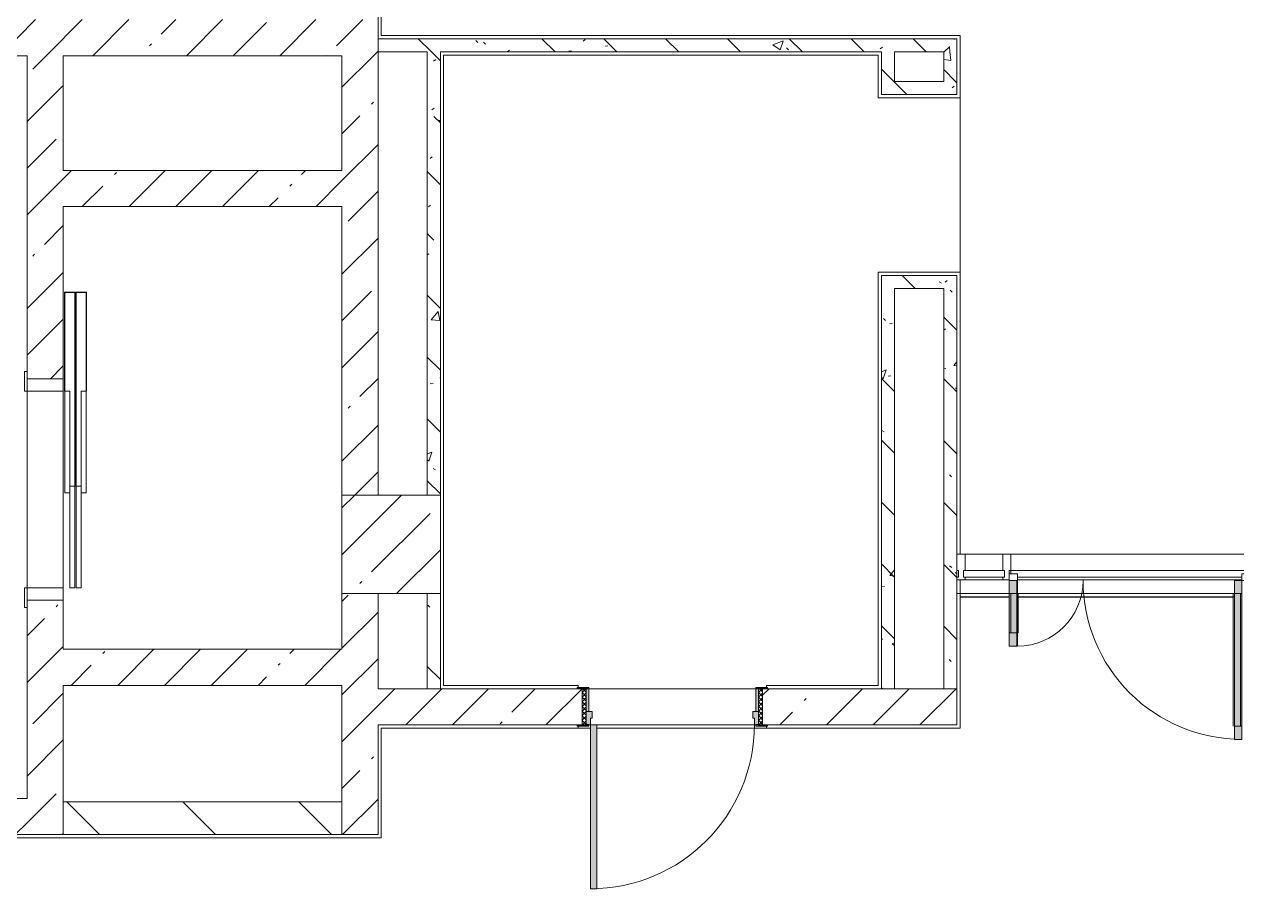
# Model space of a CAD drawing. Header units: millimetres. Extents: x -4196 to 190310, y -8553 to 29000.
# Drawn here: x 99569 to 106963, y 9900 to 15172 of the extents above; entities that cross this region are included whole.
import ezdxf

# ---------------------------------------------------------------- set-up
doc = ezdxf.new("R2010")
doc.units = ezdxf.units.MM
for name, color, linetype, lineweight, true_color in [('A-DETL-GENF-10', 7, 'Continuous', 5, 0xe2e2e2), ('A-DETL-GENF-9', 7, 'Continuous', 5, 0xaaaaaa), ('A-DOOR-1', 7, 'Continuous', 5, 0xaaaaaa), ('A-DOOR-2', 7, 'Continuous', 5, 0xe2e2e2), ('A-DOOR-FRAM-1', 7, 'Continuous', 5, 0xe2e2e2), ('A-DOOR-FRAM-2', 7, 'Continuous', 5, 0xaaaaaa), ('A-FLOR-1', 7, 'Continuous', 5, 0xaaaaaa), ('I-WALL-5', 7, 'Continuous', 5, 0x787878)]:
    doc.layers.add(name, color=color, linetype=linetype, lineweight=lineweight, true_color=true_color)
for name, color, linetype, lineweight in [('A-GLAZ-CURT-2', 7, 'Continuous', 5), ('A-GLAZ-CWMG-2', 7, 'Continuous', 5), ('A-WALL', 7, 'Continuous', 9), ('I-WALL-3', 7, 'Continuous', 5), ('S-COLS-2', 7, 'Continuous', 5)]:
    doc.layers.add(name, color=color, linetype=linetype, lineweight=lineweight)
pattern_1 = [(45, (59346.5, 0), (-285.123, 285.123), []), (45, (59631.6, 0), (-285.123, 285.123), [504.031, -100.806, 16.764, -84.042])]
pattern_2 = [(135, (59346.5, 0), (-377.171, -377.171), [533.4, -88.9, 17.78, -88.9]), (135, (59346.5, 376.94), (-377.171, -377.171), []), (50, (59346.5, 0), (637.6445, -55.7866), [66.675, -733.425]), (355, (59346.5, 0), (-123.349, 668.699), [53.34, -586.74]), (100.451, (59399.6, -4.65), (514.299, 612.908), [56.665, -623.315]), (46.184, (59346.5, 177.8), (948.776, -147.15), [100.012, -1100.137]), (96.636, (59425.6, 165.5), (830.909, 865.997), [84.998, -934.973]), (351.184, (59346.5, 177.8), (830.918, 865.988), [80.01, -880.11]), (21, (59435.4, 133.35), (530.6506, -357.928), [66.675, -733.425]), (326, (59435.4, 133.35), (216.308, 644.6585), [53.34, -586.74]), (71.451, (59479.6, 103.5), (746.9596, 286.724), [56.665, -623.315]), (37.5, (59346.5, 0), (10.8105, 295.9426), [16.764, -562.864, 16.764, -578.866, -588.962]), (37.5, (59346.5, 0), (10.8105, 295.9426), [-1175.258, 16.764, -572.198]), (7.5, (59346.5, 0), (233.8692, 350.6318), [16.764, -322.834, 16.764, -549.529, -224.472]), (7.5, (59346.5, 0), (233.8692, 350.6318), [-905.891, 16.764, -207.708]), (327.5, (59148.24, 0), (474.5678, -20.0513), [16.764, -205.486, 16.764, -676.656, -920.115]), (327.5, (59148.24, 0), (474.5678, -20.0513), [-915.67, 16.764, -903.351]), (317.5, (59059.34, 0), (518.452, 88.9934), [16.764, -272.161, 16.764, -443.738, -653.415]), (317.5, (59059.34, 0), (518.452, 88.9934), [-749.427, 16.764, -636.651])]

# ---------------------------------------------------------------- blocks, each defined once
blk = doc.blocks.new('110_Дверь_СКБ_1Ст_Внутренняя1 - Д-11 1100x2100h_кладовые _все__ коридор _между помещениями блока столовой__ моечные _все_-32089417-1_6_1_птичка')
at = {"layer": 'A-DOOR-1'}
h = blk.add_hatch(dxfattribs=at)
h.set_pattern_fill('FP_155', color=256, style=0, pattern_type=2)
h.set_pattern_definition([(135, (1751.41, 174.685), (-14.14214, -14.14214), []), (225, (1751.41, 174.685), (14.14214, -14.14214), [])])
h.paths.add_polyline_path([(537.5, 110), (537.5, -110), (562.5, -110), (562.5, 110)])
at = {"layer": 'A-DOOR-2'}
h = blk.add_hatch(color=256, dxfattribs=at)
h.paths.add_polyline_path([(522.5, 110), (512.5, 110), (512.5, 70), (502.5, 70), (502.5, 30), (537.5, 30), (537.5, 110)])
h.paths.add_polyline_path([(-497.5, 110), (-512.5, 110), (-512.5, 30), (-477.5, 30), (-477.5, 70), (-487.5, 70), (-487.5, 110)])
at = {"layer": 'A-DOOR-FRAM-1'}
for points in [[(512.5, 1110), (472.5, 1110), (472.5, 110), (512.5, 110), (512.5, 1030.8)], [(-537.5, 118), (-567.5, 118), (-562.5, 110), (-497.5, 115.3), (-497.5, 118), (-517.5, 118)], [(562.5, 118), (522.5, 118), (522.5, 110), (592.5, 110), (587.5, 118)], [(-512.5, 30), (-512.5, -110), (-497.5, -110), (-497.5, 30)], [(522.5, 30), (522.5, -110), (537.5, -110), (537.5, 30)], [(-567.5, -110), (-562.5, -118), (-497.5, -118), (-497.5, -110), (-562.5, -110)], [(537.5, -110), (522.5, -115.3), (522.5, -118), (592.5, -118), (587.5, -110), (562.5, -110)]]:
    blk.add_hatch(color=256, dxfattribs=at).paths.add_polyline_path(points)
at = {"layer": 'A-DOOR-FRAM-2'}
h = blk.add_hatch(dxfattribs=at)
h.set_pattern_fill('FP_156', color=256, style=0, pattern_type=2)
h.set_pattern_definition([(45, (-371.384, 174.685), (-14.1421, 14.1421), []), (135, (-371.384, 174.685), (-14.1421, -14.1421), [])])
h.paths.add_polyline_path([(-512.5, 110), (-537.5, 110), (-537.5, -110), (-512.5, -110), (-512.5, 16)])
at = {"layer": 'A-DOOR-1'}
for p, q in [((512.5, 1110), (472.5, 1110)), ((472.5, 1110), (472.5, 110)), ((512.5, 110), (512.5, 1110)), ((472.5, 110), (512.5, 110))]:
    blk.add_line(p, q, dxfattribs=at)
blk.add_arc((512.5, 110), 1000, 90, 180, dxfattribs=at)
at = {"layer": 'A-DOOR-FRAM-2'}
for p, q in [((-497.5, 118), (-567.5, 118)), ((-567.5, 118), (-567.5, 110)), ((-567.5, 110), (-497.5, 110)), ((-512.5, 110), (-537.5, 110)), ((-537.5, 110), (-537.5, -110)), ((-487.5, 110), (-512.5, 110)), ((-512.5, 110), (-512.5, 30)), ((-512.5, -110), (-512.5, 110)), ((-497.5, 110), (-512.5, 110)), ((-512.5, 110), (-512.5, 109)), ((-512.5, 109), (-497.5, 109)), ((-497.5, 110), (-497.5, 118)), ((-497.5, 109), (-497.5, 110)), ((-487.5, 70), (-487.5, 110)), ((512.5, 110), (512.5, 70)), ((537.5, 110), (512.5, 110)), ((592.5, 118), (522.5, 118)), ((522.5, 118), (522.5, 110)), ((537.5, 110), (522.5, 110)), ((522.5, 110), (522.5, 109)), ((522.5, 110), (592.5, 110)), ((522.5, 109), (537.5, 109)), ((537.5, 30), (537.5, 110)), ((562.5, 110), (537.5, 110)), ((537.5, 110), (537.5, -110)), ((537.5, 109), (537.5, 110)), ((562.5, -110), (562.5, 110)), ((592.5, 110), (592.5, 118)), ((-512.5, 30), (-477.5, 30)), ((-497.5, 30), (-512.5, 30)), ((-512.5, 30), (-512.5, -110)), ((-497.5, -110), (-497.5, 30)), ((-477.5, 70), (-487.5, 70)), ((-477.5, 30), (-477.5, 70)), ((512.5, 70), (502.5, 70)), ((502.5, 70), (502.5, 30)), ((502.5, 30), (537.5, 30)), ((537.5, 30), (522.5, 30)), ((522.5, 30), (522.5, -110)), ((537.5, -110), (537.5, 30)), ((-497.5, -110), (-567.5, -110)), ((-567.5, -110), (-567.5, -118)), ((-567.5, -118), (-497.5, -118)), ((-537.5, -110), (-512.5, -110)), ((-512.5, -110), (-497.5, -110)), ((-497.5, -118), (-497.5, -110)), ((522.5, -110), (537.5, -110)), ((592.5, -110), (522.5, -110)), ((522.5, -110), (522.5, -118)), ((522.5, -118), (592.5, -118)), ((537.5, -110), (562.5, -110)), ((592.5, -118), (592.5, -110))]:
    blk.add_line(p, q, dxfattribs=at)
blk = doc.blocks.new('DOR_Дверь лифта - 1350х2050h-V169-1_6_1_птичка')
at = {"layer": 'A-DOOR-1'}
for p, q in [((-600, 125), (-720, 125)), ((-720, 125), (-720, 110)), ((-720, 110), (-600, 110)), ((-675, 110), (-675, -110)), ((-600, 110), (-675, 110)), ((-600, 110), (-600, 125)), ((600, 110), (-600, 110)), ((-600, 110), (-600, -110)), ((720, 125), (600, 125)), ((600, 125), (600, 110)), ((600, -110), (600, 110)), ((675, 110), (600, 110)), ((600, 110), (720, 110)), ((675, -110), (675, 110)), ((720, 110), (720, 125)), ((-675, -110), (-600, -110)), ((-600, -110), (600, -110)), ((-20, -120), (-20, -150)), ((600, -120), (-20, -120)), ((600, -110), (675, -110)), ((600, -150), (600, -120)), ((-600, -150), (-600, -180)), ((20, -150), (-600, -150)), ((-600, -180), (20, -180)), ((-600, -190), (-600, -220)), ((20, -190), (-600, -190)), ((-600, -220), (20, -220)), ((-20, -150), (600, -150)), ((-20, -220), (-20, -250)), ((600, -220), (-20, -220)), ((20, -180), (20, -150)), ((20, -220), (20, -190)), ((600, -250), (600, -220)), ((-20, -250), (600, -250))]:
    blk.add_line(p, q, dxfattribs=at)
at = {"layer": 'A-DOOR-FRAM-2'}
for p, q in [((600, -117), (600, -120)), ((1203, -117), (600, -117)), ((600, -120), (1200, -120)), ((1200, -120), (1200, -180)), ((1203, -183), (1203, -117)), ((1200, -180), (20, -180)), ((20, -180), (20, -183)), ((20, -183), (1203, -183)), ((1203, -187), (20, -187)), ((20, -187), (20, -190)), ((20, -190), (1200, -190)), ((1200, -190), (1200, -250)), ((1203, -253), (1203, -187)), ((600, -250), (600, -253)), ((1200, -250), (600, -250)), ((600, -253), (1203, -253))]:
    blk.add_line(p, q, dxfattribs=at)
blk = doc.blocks.new('Прямоугольный импост - Импост структурный с накладкой - 160мм Темный-32467808-1_6_1_птичка')
at = {"layer": 'A-GLAZ-CWMG-2'}
for p, q in [((-50, 40), (-50, 140)), ((-50, 140), (0, 140)), ((0, 140), (0, 40)), ((-40, 40), (-50, 40)), ((-50, -17), (-50, 0)), ((-50, 0), (-40, 0)), ((-40, 0), (-40, 40)), ((-10, 40), (-10, 0)), ((0, 40), (-10, 40)), ((-10, 0), (0, 0)), ((0, 0), (0, -17)), ((0, -17), (-50, -17))]:
    blk.add_line(p, q, dxfattribs=at)
blk = doc.blocks.new('Системная панель - Стекло - 40мм-32785804-1_6_1_птичка')
at = {"layer": 'A-GLAZ-CURT-2'}
for p, q in [((125, 0), (-125, 0)), ((-125, 0), (-125, -40)), ((125, -40), (125, 0)), ((-125, -40), (125, -40))]:
    blk.add_line(p, q, dxfattribs=at)
blk = doc.blocks.new('Дверь_Витражная_остекление_ - В-9-32786634-1_6_1_птичка')
at = {"layer": 'A-DETL-GENF-10'}
for points in [[(-639.5, 989), (-684.5, 989), (-684.5, 20), (-639.5, 20), (-639.5, 920)], [(689.5, 420), (689.5, 20), (734.5, 20), (734.5, 420)]]:
    blk.add_hatch(color=256, dxfattribs=at).paths.add_polyline_path(points)
at = {"layer": 'A-DETL-GENF-9'}
for p, q in [((-684.5, 989), (-639.5, 989)), ((-684.5, 989), (-684.5, 20)), ((-639.5, 989), (-684.5, 989)), ((-684.5, 989), (-684.5, 20)), ((-639.5, 989), (-639.5, 20)), ((-639.5, 20), (-639.5, 989)), ((-684.5, 909), (-639.5, 909)), ((-674.5, 909), (-674.5, 100)), ((-630.5, 909), (-630.5, 100)), ((734.5, 420), (689.5, 420)), ((689.5, 420), (689.5, 20)), ((734.5, 420), (689.5, 420)), ((689.5, 420), (689.5, 20)), ((734.5, 420), (734.5, 20)), ((734.5, 20), (734.5, 420)), ((680.5, 340), (680.5, 100)), ((734.5, 340), (689.5, 340)), ((724.5, 340), (724.5, 100)), ((-684.5, 100), (-639.5, 100)), ((734.5, 100), (689.5, 100)), ((-639.5, 20), (-684.5, 20)), ((-684.5, 20), (-639.5, 20))]:
    blk.add_line(p, q, dxfattribs=at)
at = {"layer": 'A-DOOR-1'}
for p, q in [((-684.5, 989), (-684.5, 20)), ((684.5, 420), (684.5, 20)), ((-684.5, 20), (-734.5, 20)), ((-734.5, 20), (-734.5, -20)), ((-684.5, -20), (-684.5, 20)), ((734.5, 20), (684.5, 20)), ((684.5, 20), (684.5, -20)), ((734.5, -20), (734.5, 20)), ((-734.5, -20), (-684.5, -20)), ((684.5, -20), (734.5, -20))]:
    blk.add_line(p, q, dxfattribs=at)
for centre, radius, start, end in [((-684.5, 20), 969, 360, 90), ((684.5, 20), 400, 90, 180)]:
    blk.add_arc(centre, radius, start, end, dxfattribs=at)
blk = doc.blocks.new('Прямоугольный импост - Импост структурный с накладкой - 160мм Темный-32786259-1_6_1_птичка')
at = {"layer": 'A-GLAZ-CWMG-2'}
for p, q in [((46240, 11940), (47689, 11940)), ((46240, 11820), (46240, 11840)), ((46240, 11840), (47689, 11840)), ((47689, 11840), (47689, 11820)), ((46280, 11800), (47649, 11800)), ((46280, 11783), (47649, 11783))]:
    blk.add_line(p, q, dxfattribs=at)
blk = doc.blocks.new('Прямоугольный импост - Импост структурный с накладкой - 160мм Темный-32785802-1_6_1_птичка')
at = {"layer": 'A-GLAZ-CWMG-2'}
for p, q in [((45960, 11940), (46190, 11940)), ((45960, 11783), (46190, 11783))]:
    blk.add_line(p, q, dxfattribs=at)
blk = doc.blocks.new('Прямоугольный импост - Импост структурный с накладкой - 160мм Темный-V196-1_6_1_птичка')
at = {"layer": 'A-GLAZ-CWMG-2'}
for p, q in [((-25, 40), (-25, 140)), ((-25, 140), (25, 140)), ((25, 140), (25, 40)), ((-15, 40), (-25, 40)), ((-15, 20), (-15, 40)), ((15, 40), (15, 0)), ((25, 40), (15, 40)), ((15, 0), (25, 0)), ((25, 0), (25, -17)), ((25, -17), (-15, -17))]:
    blk.add_line(p, q, dxfattribs=at)

msp = doc.modelspace()

# ---------------------------------------------------------------- hatches: boundary and pattern name
at = {"layer": 'I-WALL-3'}
h = msp.add_hatch(dxfattribs=at)
h.set_pattern_fill('FP_97', color=256, style=0, pattern_type=2)
h.set_pattern_definition(pattern_1)
h.paths.add_polyline_path([(98106.5, 14980), (101726.5, 14980), (101726.5, 15200), (98106.5, 15200)])
h = msp.add_hatch(dxfattribs=at)
h.set_pattern_fill('FP_97', color=256, style=0, pattern_type=2)
h.set_pattern_definition(pattern_1)
h.paths.add_polyline_path([(99806.5, 14280), (99806.5, 14980), (99586.5, 14979.6), (99586.5, 14280)])
h = msp.add_hatch(dxfattribs=at)
h.set_pattern_fill('FP_97', color=256, style=0, pattern_type=2)
h.set_pattern_definition(pattern_1)
h.paths.add_polyline_path([(101726.5, 12300), (101726.5, 14980), (101506.5, 14980), (101506.5, 12300)])
h = msp.add_hatch(dxfattribs=at)
h.set_pattern_fill('FP_97', color=256, style=0, pattern_type=2)
h.set_pattern_definition(pattern_1)
h.paths.add_polyline_path([(99586.5, 10230), (99806.5, 10230), (99806.5, 11660), (99586.5, 11660), (99586.5, 10430)])
h.paths.add_polyline_path([(99586.5, 13010), (99806.5, 13010), (99806.5, 14280), (99586.5, 14280), (99586.5, 13293.6)])
h = msp.add_hatch(dxfattribs=at)
h.set_pattern_fill('FP_97', color=256, style=0, pattern_type=2)
h.set_pattern_definition(pattern_1)
h.paths.add_polyline_path([(101049.1, 14060), (101506.5, 14060), (101506.5, 14280), (99806.5, 14280), (99806.5, 14060), (100258, 14060)])
h = msp.add_hatch(dxfattribs=at)
h.set_pattern_fill('FP_97', color=256, style=0, pattern_type=2)
h.set_pattern_definition(pattern_1)
h.paths.add_polyline_path([(101506.5, 10230), (101726.5, 10230), (101726.5, 11700), (101506.5, 11700), (101506.5, 10430)])
h = msp.add_hatch(dxfattribs=at)
h.set_pattern_fill('FP_97', color=256, style=0, pattern_type=2)
h.set_pattern_definition(pattern_1)
h.paths.add_polyline_path([(101506.5, 11140), (101506.5, 11360), (99806.5, 11360), (99806.5, 11140), (101049.1, 11140)])
h = msp.add_hatch(dxfattribs=at)
h.set_pattern_fill('FP_97', color=256, style=0, pattern_type=2)
h.set_pattern_definition(pattern_1)
h.paths.add_polyline_path([(101726.5, 10900), (102971.5, 10900), (102971.5, 11120), (101726.5, 11120), (101726.5, 10994)])
h.paths.add_polyline_path([(104767, 10900), (105256.5, 10900), (105256.5, 11120), (104071.5, 11120), (104071.5, 10900), (104101.5, 10900)])
h = msp.add_hatch(dxfattribs=at)
h.set_pattern_fill('FP_97', color=256, style=0, pattern_type=2)
h.set_pattern_definition(pattern_1)
h.paths.add_polyline_path([(98106.5, 10230), (99586.5, 10230), (99586.5, 10450), (98106.5, 10450)])
h = msp.add_hatch(dxfattribs=at)
h.set_pattern_fill('FP_115', color=256, style=0, pattern_type=2)
h.set_pattern_definition([(135, (59346.5, 0), (-353.5534, -353.5534), [])])
h.paths.add_polyline_path([(101506.5, 10230), (101506.5, 10430), (99806.5, 10430), (99806.5, 10230), (101049.1, 10230)])
at = {"layer": 'I-WALL-5'}
h = msp.add_hatch(dxfattribs=at)
h.set_pattern_fill('FP_127', color=256, style=0, pattern_type=2)
h.set_pattern_definition(pattern_2)
h.paths.add_polyline_path([(104796.5, 15002.5), (105256.5, 15002.5), (105251.1, 15082.5), (101726.5, 15082.5), (101726.5, 15002.5), (104776.5, 15002.5)])
h = msp.add_hatch(dxfattribs=at)
h.set_pattern_fill('FP_127', color=256, style=0, pattern_type=2)
h.set_pattern_definition(pattern_2)
h.paths.add_polyline_path([(102106.5, 11120), (102106.5, 11700), (102026.5, 11700), (102026.5, 11120)])
h.paths.add_polyline_path([(102106.5, 12300), (102106.5, 15002.5), (102026.5, 15002.5), (102026.5, 12300)])
h = msp.add_hatch(dxfattribs=at)
h.set_pattern_fill('FP_127', color=256, style=0, pattern_type=2)
h.set_pattern_definition(pattern_2)
h.paths.add_polyline_path([(104860.4, 14742.5), (104876.5, 14742.5), (104876.5, 15002.5), (104796.5, 15002.5), (104796.5, 14742.5), (104841, 14742.5)])
h = msp.add_hatch(dxfattribs=at)
h.set_pattern_fill('FP_127', color=256, style=0, pattern_type=2)
h.set_pattern_definition(pattern_2)
h.paths.add_polyline_path([(105256.5, 14822.5), (105256.5, 15002.5), (105176.5, 15002.5), (105176.5, 14822.5)])
h = msp.add_hatch(dxfattribs=at)
h.set_pattern_fill('FP_127', color=256, style=0, pattern_type=2)
h.set_pattern_definition(pattern_2)
h.paths.add_polyline_path([(105256.5, 14742.5), (105256.5, 14822.5), (104876.5, 14818.9), (104876.6, 14742.5)])
h = msp.add_hatch(dxfattribs=at)
h.set_pattern_fill('FP_127', color=256, style=0, pattern_type=2)
h.set_pattern_definition(pattern_2)
h.paths.add_polyline_path([(104796.5, 13560), (105176.5, 13560), (105176.5, 13640), (104796.5, 13640)])
h = msp.add_hatch(dxfattribs=at)
h.set_pattern_fill('FP_127', color=256, style=0, pattern_type=2)
h.set_pattern_definition(pattern_2)
h.paths.add_polyline_path([(105256.5, 11120), (105256.5, 13640), (105176.5, 13640), (105176.5, 11120)])
h = msp.add_hatch(dxfattribs=at)
h.set_pattern_fill('FP_127', color=256, style=0, pattern_type=2)
h.set_pattern_definition(pattern_2)
h.paths.add_polyline_path([(104876.5, 11120), (104876.5, 13560), (104796.5, 13560), (104796.5, 11120)])
at = {"layer": 'S-COLS-2'}
h = msp.add_hatch(dxfattribs=at)
h.set_pattern_fill('FP_97', color=256, style=0, pattern_type=2)
h.set_pattern_definition(pattern_1)
h.paths.add_polyline_path([(102106.5, 11700), (102106.5, 12300), (101506.5, 12300), (101506.5, 11700), (102026.5, 11700)])

# ---------------------------------------------------------------- linework, layer by layer
at = {"layer": 'A-FLOR-1'}
for p, q in [((101746.5, 16680), (101746.5, 15102.5)), ((101746.5, 15102.5), (105276.5, 15102.5)), ((105276.5, 15102.5), (105276.5, 11940)), ((102126.5, 14982.5), (102126.5, 11140)), ((104776.5, 14982.5), (102126.5, 14982.5)), ((104776.5, 14723.6), (104776.5, 14982.5)), ((105276.5, 14723.6), (104776.5, 14723.6)), ((104776.5, 11140), (104776.5, 13660)), ((104776.5, 13660), (105276.5, 13660)), ((105276.5, 11783), (105276.5, 11679)), ((105576.5, 11680), (105276.5, 11680)), ((105276.5, 11680), (105276.5, 10880)), ((105276.5, 11679), (105576.5, 11679)), ((106950.5, 11680), (105621.5, 11680)), ((105621.5, 11679), (106950.5, 11679)), ((102126.5, 11140), (102946.5, 11140)), ((102946.5, 11140), (102946.5, 11128)), ((104096.5, 11128), (104096.5, 11140)), ((104096.5, 11140), (104776.5, 11140)), ((103021.5, 10880), (101746.5, 10880)), ((101746.5, 10880), (101746.5, 10210)), ((102946.5, 10892), (102946.5, 10880)), ((102946.5, 10880), (103021.5, 10880)), ((103061.5, 10880), (104096.5, 10880)), ((105276.5, 10880), (103061.5, 10880)), ((104096.5, 10880), (104096.5, 10892)), ((101746.5, 10210), (98086.5, 10210))]:
    msp.add_line(p, q, dxfattribs=at)
at = {"layer": 'A-WALL'}
for p, q in [((102026.5, 11120), (102106.5, 11120)), ((104796.5, 11120), (104876.5, 11120)), ((105176.5, 11120), (105256.5, 11120)), ((99806.5, 10430), (99806.5, 10230)), ((101506.5, 10230), (101506.5, 10430))]:
    msp.add_line(p, q, dxfattribs=at)
at = {"layer": 'I-WALL-3'}
for p, q in [((101726.5, 12300), (101726.5, 16700)), ((105256.5, 15082.5), (101726.5, 15082.5)), ((101726.5, 15082.5), (101726.5, 15002.5)), ((105256.5, 14742.5), (105256.5, 15082.5)), ((98106.5, 14980), (99586.5, 14980)), ((99586.5, 14980), (99586.5, 13010)), ((99806.5, 14980), (101506.5, 14980)), ((99806.5, 14280), (99806.5, 14980)), ((101506.5, 14980), (101506.5, 14280)), ((101726.5, 15002.5), (102026.5, 15002.5)), ((102026.5, 15002.5), (102026.5, 12300)), ((102106.5, 15002.5), (104796.5, 15002.5)), ((102106.5, 12300), (102106.5, 15002.5)), ((104796.5, 15002.5), (104796.5, 14742.5)), ((104876.5, 15002.5), (105176.5, 15002.5)), ((104876.5, 14822.5), (104876.5, 15002.5)), ((105176.5, 15002.5), (105176.5, 14822.5)), ((105176.5, 14822.5), (104876.5, 14822.5)), ((104796.5, 14742.5), (105256.5, 14742.5)), ((101506.5, 14280), (99806.5, 14280)), ((99806.5, 13010), (99806.5, 14060)), ((99806.5, 14060), (101506.5, 14060)), ((101506.5, 14060), (101506.5, 12300)), ((105256.5, 13640), (104796.5, 13640)), ((104796.5, 13640), (104796.5, 11120)), ((105256.5, 10900), (105256.5, 13640)), ((104876.5, 13560), (105176.5, 13560)), ((104876.5, 11120), (104876.5, 13560)), ((105176.5, 13560), (105176.5, 11120)), ((99586.5, 13010), (99806.5, 13010)), ((101506.5, 12300), (101726.5, 12300)), ((102026.5, 12300), (102106.5, 12300)), ((101506.5, 11700), (101506.5, 11360)), ((101726.5, 11700), (101506.5, 11700)), ((101726.5, 11120), (101726.5, 11700)), ((102026.5, 11700), (102026.5, 11120)), ((102106.5, 11700), (102026.5, 11700)), ((102106.5, 11120), (102106.5, 11700)), ((105576.5, 11700), (105256.5, 11700)), ((106950.5, 11700), (105621.5, 11700)), ((99586.5, 11660), (99586.5, 10450)), ((99806.5, 11660), (99586.5, 11660)), ((99806.5, 11360), (99806.5, 11660)), ((101506.5, 11360), (99806.5, 11360)), ((99806.5, 11140), (101506.5, 11140)), ((99806.5, 10430), (99806.5, 11140)), ((101506.5, 11140), (101506.5, 10430)), ((102026.5, 11120), (101726.5, 11120)), ((102941.5, 11120), (102106.5, 11120)), ((103011.5, 11120), (104031.5, 11120)), ((104796.5, 11120), (104101.5, 11120)), ((105176.5, 11120), (104876.5, 11120)), ((101726.5, 10230), (101726.5, 10900)), ((101726.5, 10900), (102941.5, 10900)), ((104021.5, 10900), (103061.5, 10900)), ((104101.5, 10900), (105256.5, 10900)), ((99586.5, 10450), (98106.5, 10450)), ((101506.5, 10430), (99806.5, 10430)), ((98106.5, 10230), (101726.5, 10230))]:
    msp.add_line(p, q, dxfattribs=at)
at = {"layer": 'S-COLS-2'}
for p, q in [((102026.5, 12300), (101506.5, 12300)), ((101506.5, 12300), (101506.5, 11700)), ((102106.5, 12300), (102026.5, 12300)), ((102106.5, 11700), (102106.5, 12300)), ((101506.5, 11700), (102026.5, 11700)), ((102026.5, 11700), (102106.5, 11700))]:
    msp.add_line(p, q, dxfattribs=at)

# ---------------------------------------------------------------- block references
at = {"layer": 'A-DOOR-1'}
for name, p, rotation in [('DOR_Дверь лифта - 1350х2050h-V169-1_6_1_птичка', (99696.5, 12335), 90), ('Дверь_Витражная_остекление_ - В-9-32786634-1_6_1_птичка', (106311, 11800), 180), ('110_Дверь_СКБ_1Ст_Внутренняя1 - Д-11 1100x2100h_кладовые _все__ коридор _между помещениями блока столовой__ моечные _все_-32089417-1_6_1_птичка', (103534, 11010), 180)]:
    msp.add_blockref(name, p, dxfattribs=dict(at, rotation=rotation))
at = {"layer": 'A-GLAZ-CURT-2', "rotation": 180}
msp.add_blockref('Системная панель - Стекло - 40мм-32785804-1_6_1_птичка', (105421.5, 11800), dxfattribs=at)
at = {"layer": 'A-GLAZ-CWMG-2', "extrusion": (0, 0, -1)}
for name, p in [('Прямоугольный импост - Импост структурный с накладкой - 160мм Темный-32467808-1_6_1_птичка', (-105256.5, 11800)), ('Прямоугольный импост - Импост структурный с накладкой - 160мм Темный-V196-1_6_1_птичка', (-105561.5, 11800))]:
    msp.add_blockref(name, p, dxfattribs=at)
at = {"layer": 'A-GLAZ-CWMG-2'}
for name in ['Прямоугольный импост - Импост структурный с накладкой - 160мм Темный-32785802-1_6_1_птичка', 'Прямоугольный импост - Импост структурный с накладкой - 160мм Темный-32786259-1_6_1_птичка']:
    msp.add_blockref(name, (59346.5, 0), dxfattribs=at)

doc.saveas('drawing.dxf')
